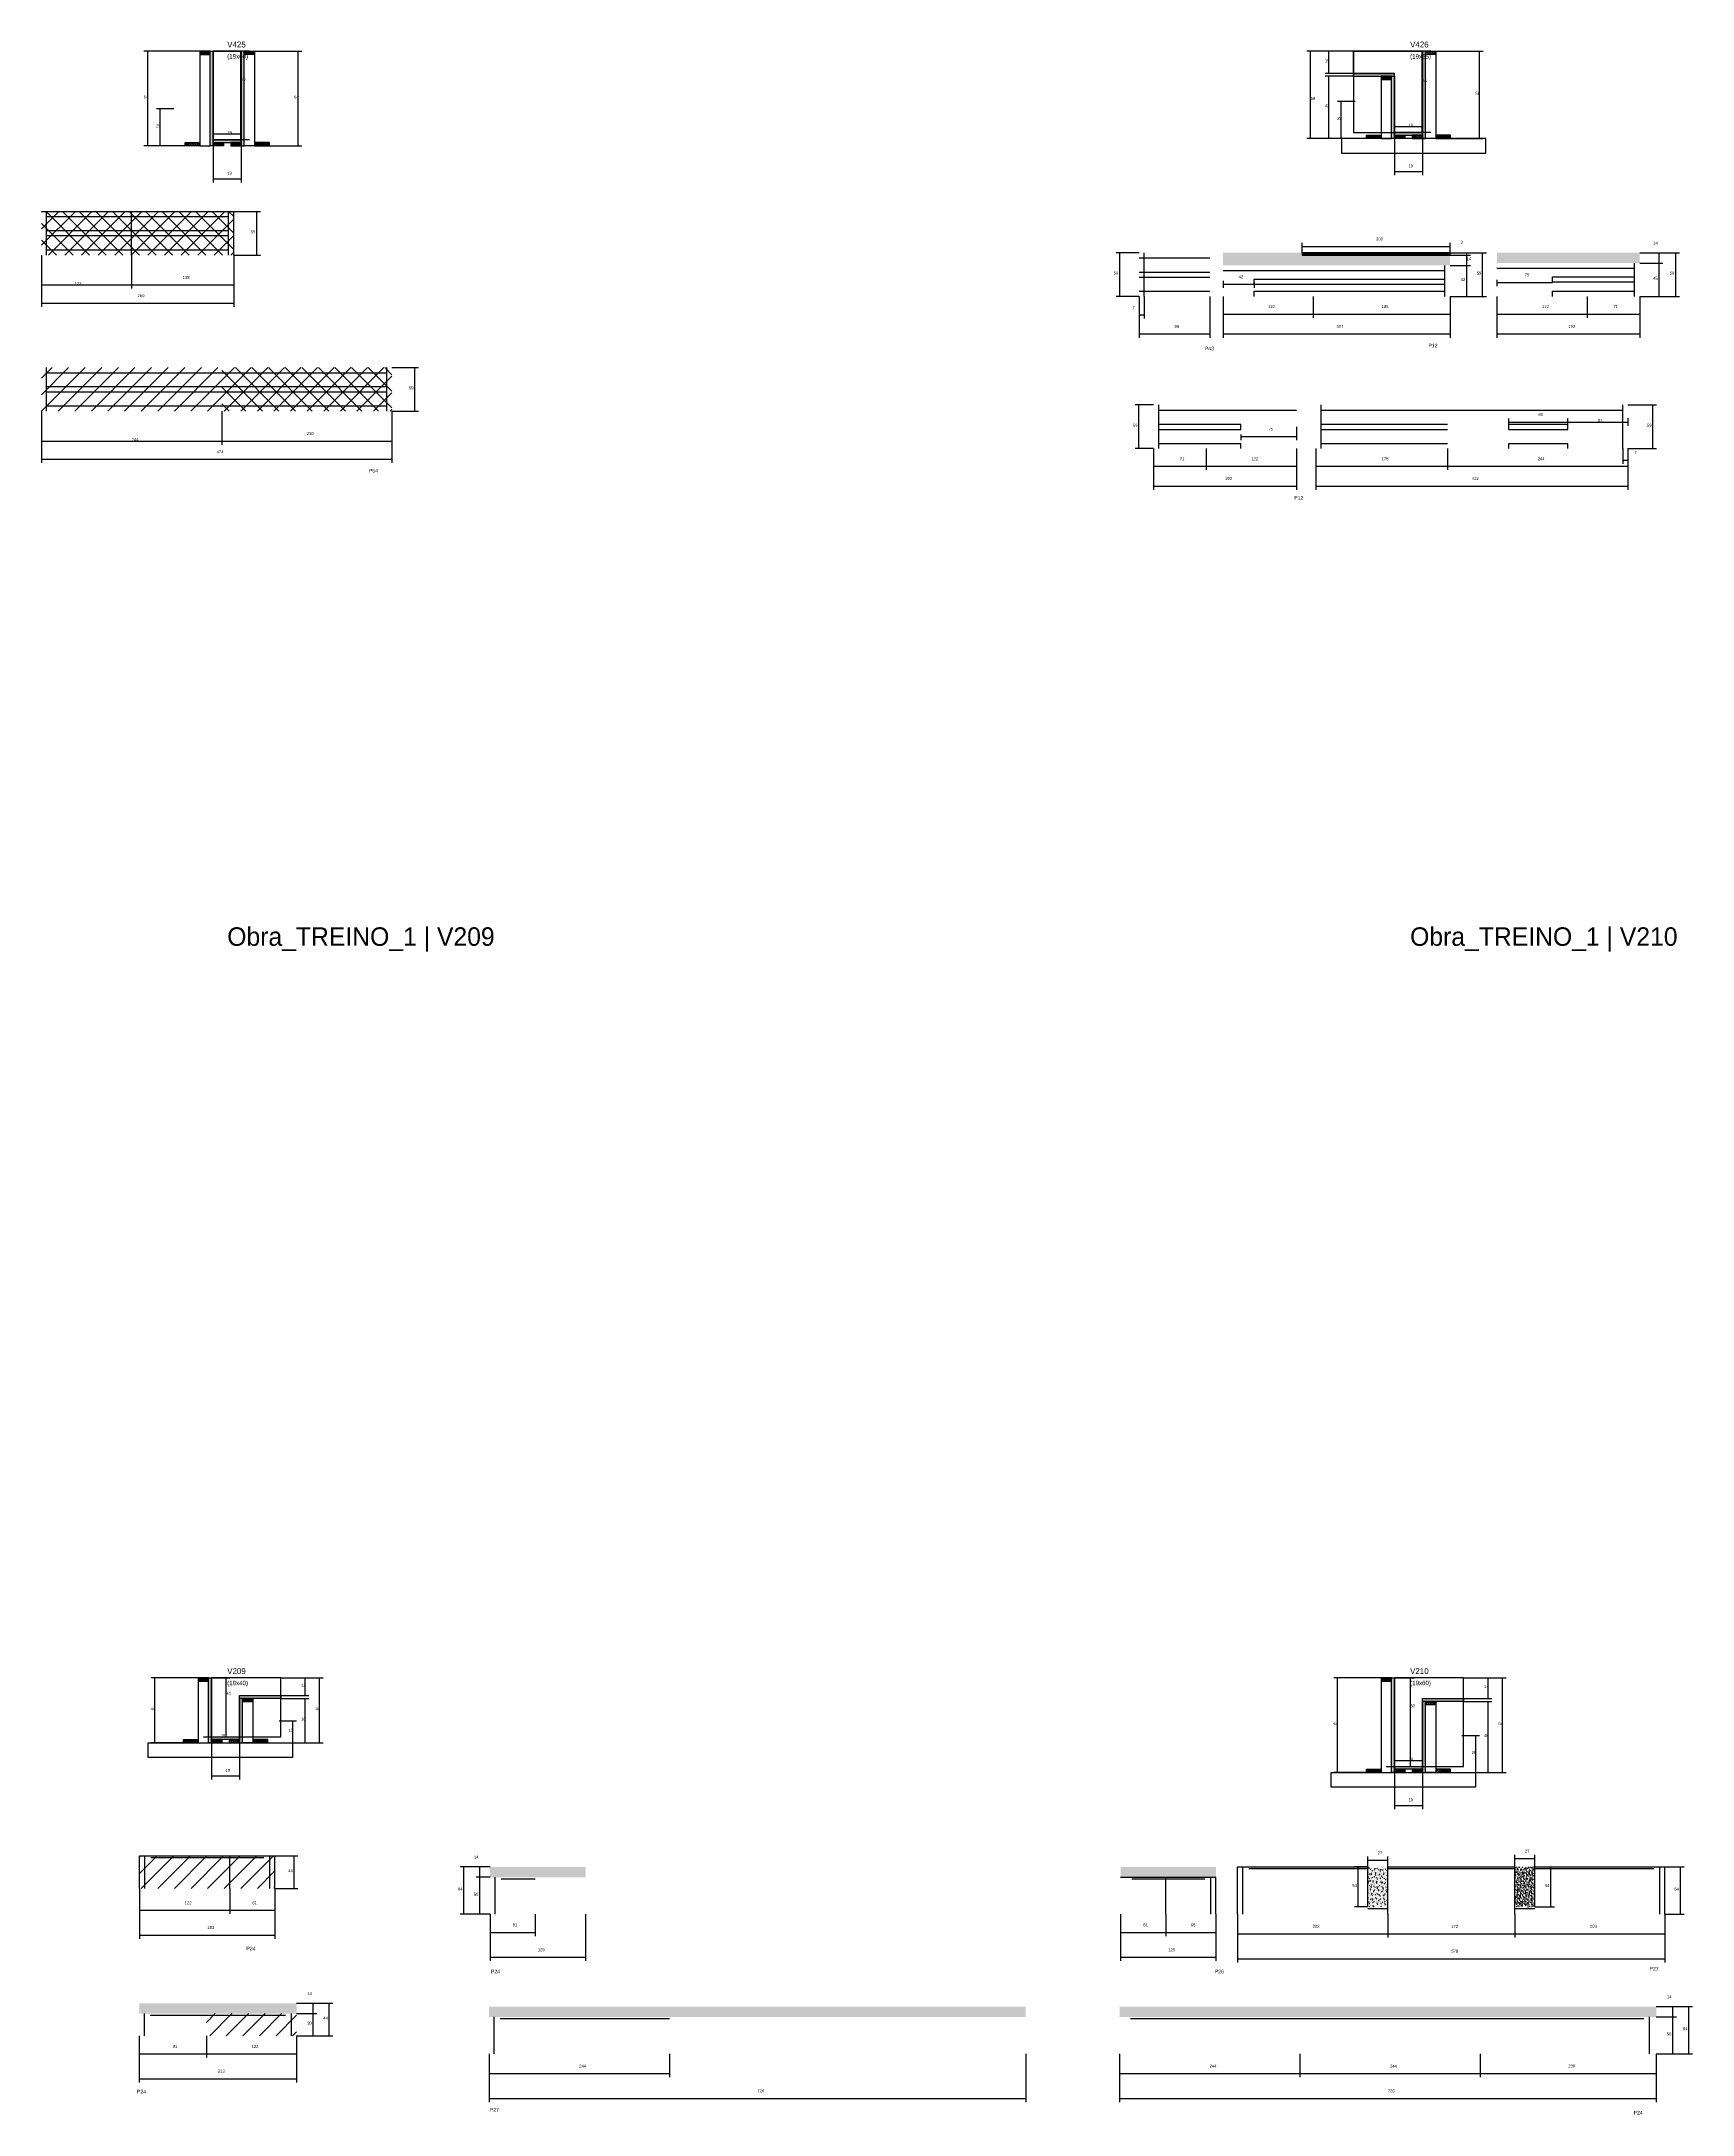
# Model space of a CAD drawing. Header units: metres. Extents: x -65046 to 21926, y -45195 to 1016.
# Drawn here: x 2949 to 5182, y -13791 to -10987 of the extents above; entities that cross this region are included whole.
import ezdxf

# ---------------------------------------------------------------- set-up
doc = ezdxf.new("R2010")
doc.units = ezdxf.units.M
for name, color, linetype in [('CONCRETO', 251, 'Continuous'), ('COTA', 241, 'Continuous'), ('Hachura', 253, 'Continuous'), ('LABEL_ID', 3, 'Continuous'), ('Madeira', 126, 'Continuous'), ('NOMENCLATURA', 7, 'Continuous'), ('Painéis', 200, 'Continuous'), ('REAPROVEITAMENTO', 251, 'Continuous'), ('SARR_2.2x7', 40, 'Continuous'), ('SARR_EDITAR', 141, 'Continuous'), ('Texto Seção', 7, 'Continuous')]:
    doc.layers.add(name, color=color, linetype=linetype)

msp = doc.modelspace()

# ---------------------------------------------------------------- hatches: boundary and pattern name
at = {"layer": 'COTA'}
h = msp.add_hatch(dxfattribs=at)
h.set_pattern_fill('AR-CONC', scale=0.03)
h.paths.add_polyline_path([(4854, -11275.7), (4654, -11275.7), (4654, -11275.7), (4654, -11272.7), (4654, -11272.7), (4547, -11272.7), (4547, -11272.7), (4547, -11289.7), (4547, -11289.7), (4854, -11289.7), (4854, -11289.7), (4854, -11275.7)])
h = msp.add_hatch(dxfattribs=at)
h.set_pattern_fill('AR-CONC', scale=0.03)
h.paths.add_polyline_path([(5110.5, -11286.7), (5110.5, -11272.7), (5110.5, -11272.7), (4917.5, -11272.7), (4917.5, -11272.7), (4917.5, -11286.7), (4917.5, -11286.7), (5110.5, -11286.7)])
h = msp.add_hatch(dxfattribs=at)
h.set_pattern_fill('AR-CONC', scale=0.03)
h.paths.add_polyline_path([(3684.6, -13455.8), (3555.6, -13455.8), (3555.6, -13455.8), (3555.6, -13469.8), (3555.6, -13469.8), (3684.6, -13469.8), (3684.6, -13469.8), (3684.6, -13455.8)])
h = msp.add_hatch(dxfattribs=at)
h.set_pattern_fill('AR-CONC', scale=0.03)
h.paths.add_polyline_path([(4537.4, -13455.8), (4408.4, -13455.8), (4408.4, -13455.8), (4408.4, -13469.8), (4408.4, -13469.8), (4537.4, -13469.8), (4537.4, -13469.8), (4537.4, -13455.8)])
h = msp.add_hatch(dxfattribs=at)
h.set_pattern_fill('AR-CONC', scale=0.03)
h.paths.add_polyline_path([(4769.7, -13455.8), (4742.7, -13455.8), (4742.7, -13509.8), (4769.7, -13509.8)])
h = msp.add_hatch(dxfattribs=at)
h.set_pattern_fill('AR-CONC', scale=0.03)
h.paths.add_polyline_path([(4968.7, -13458), (4968.7, -13455.8), (4941.7, -13455.8), (4941.7, -13509.8), (4968.7, -13509.8)])
h = msp.add_hatch(dxfattribs=at)
h.set_pattern_fill('AR-CONC', scale=0.03)
h.paths.add_polyline_path([(3293.9, -13640.2), (3080.9, -13640.2), (3080.9, -13640.2), (3080.9, -13654.2), (3080.9, -13654.2), (3293.9, -13654.2), (3293.9, -13654.2), (3293.9, -13640.2)])
h = msp.add_hatch(dxfattribs=at)
h.set_pattern_fill('AR-CONC', scale=0.03)
h.paths.add_polyline_path([(4280.1, -13644.7), (4280.1, -13658.7), (4280.1, -13658.7), (3554.1, -13658.7), (3554.1, -13658.7), (3554.1, -13644.7), (3554.1, -13644.7), (4280.1, -13644.7)])
h = msp.add_hatch(dxfattribs=at)
h.set_pattern_fill('AR-CONC', scale=0.03)
h.paths.add_polyline_path([(5132.9, -13644.7), (5132.9, -13658.7), (5132.9, -13658.7), (4406.9, -13658.7), (4406.9, -13658.7), (4406.9, -13644.7), (4406.9, -13644.7), (5132.9, -13644.7)])
at = {"layer": 'Hachura'}
h = msp.add_hatch(dxfattribs=at)
h.set_pattern_fill('ANSI31', scale=0.5)
h.paths.add_polyline_path([(3177, -11004.4), (3177, -11000), (3177, -11000), (3163, -11000), (3163, -11000), (3163, -11004.4), (3163, -11004.4), (3177, -11004.4)])
h = msp.add_hatch(color=8, dxfattribs=at)
h.dxf.hatch_style = 1
h.paths.add_polyline_path([(3181, -11000), (3177, -11000), (3177, -11000), (3177, -11128), (3177, -11128), (3181, -11128), (3181, -11128), (3181, -11000)])
h = msp.add_hatch(color=8, dxfattribs=at)
h.dxf.hatch_style = 1
h.paths.add_polyline_path([(3223, -11000), (3219, -11000), (3219, -11000), (3219, -11128), (3219, -11128), (3223, -11128), (3223, -11128), (3223, -11000)])
h = msp.add_hatch(dxfattribs=at)
h.set_pattern_fill('ANSI31', scale=0.5)
h.paths.add_polyline_path([(3223, -11004.4), (3223, -11000), (3223, -11000), (3237, -11000), (3237, -11000), (3237, -11004.4), (3237, -11004.4), (3223, -11004.4)])
h = msp.add_hatch(color=8, dxfattribs=at)
h.dxf.hatch_style = 1
h.paths.add_polyline_path([(4820.8, -11000), (4816.8, -11000), (4816.8, -11000), (4816.8, -11118), (4816.8, -11118), (4820.8, -11118), (4820.8, -11118), (4820.8, -11000)])
h = msp.add_hatch(dxfattribs=at)
h.set_pattern_fill('ANSI31', scale=0.5)
h.paths.add_polyline_path([(4820.8, -11004.4), (4820.8, -11000), (4820.8, -11000), (4834.8, -11000), (4834.8, -11000), (4834.8, -11004.4), (4834.8, -11004.4), (4820.8, -11004.4)])
h = msp.add_hatch(color=8, dxfattribs=at)
h.dxf.hatch_style = 1
h.paths.add_polyline_path([(4778.8, -11034), (4778.8, -11030), (4778.8, -11030), (4723.2, -11030), (4723.2, -11030), (4723.2, -11034), (4723.2, -11034), (4778.8, -11034)])
h = msp.add_hatch(dxfattribs=at)
h.set_pattern_fill('ANSI31', scale=0.5)
h.paths.add_polyline_path([(4774.8, -11038.4), (4774.8, -11034), (4774.8, -11034), (4760.8, -11034), (4760.8, -11034), (4760.8, -11038.4), (4760.8, -11038.4), (4774.8, -11038.4)])
h = msp.add_hatch(color=8, dxfattribs=at)
h.dxf.hatch_style = 1
h.paths.add_polyline_path([(4774.8, -11034), (4778.8, -11034), (4778.8, -11034), (4778.8, -11118), (4778.8, -11118), (4774.8, -11118), (4774.8, -11118), (4774.8, -11034)])
h = msp.add_hatch(dxfattribs=at)
h.set_pattern_fill('ANSI31', scale=0.5)
h.paths.add_polyline_path([(3143, -11128), (3143, -11123.6), (3143, -11123.6), (3163, -11123.6), (3163, -11123.6), (3163, -11128), (3163, -11128), (3143, -11128)])
h = msp.add_hatch(color=8, dxfattribs=at)
h.dxf.hatch_style = 1
h.paths.add_polyline_path([(3219, -11123.6), (3219, -11120), (3219, -11120), (3181, -11120), (3181, -11120), (3181, -11123.6), (3181, -11123.6), (3219, -11123.6)])
h = msp.add_hatch(dxfattribs=at)
h.set_pattern_fill('ANSI31', scale=0.5)
h.paths.add_polyline_path([(3181, -11128), (3181, -11123.6), (3181, -11123.6), (3195, -11123.6), (3195, -11123.6), (3195, -11128), (3195, -11128), (3181, -11128)])
h = msp.add_hatch(dxfattribs=at)
h.set_pattern_fill('ANSI31', scale=0.5)
h.paths.add_polyline_path([(3219, -11128), (3219, -11123.6), (3219, -11123.6), (3205, -11123.6), (3205, -11123.6), (3205, -11128), (3205, -11128), (3219, -11128)])
h = msp.add_hatch(dxfattribs=at)
h.set_pattern_fill('ANSI31', scale=0.5)
h.paths.add_polyline_path([(3257, -11128), (3257, -11123.6), (3257, -11123.6), (3237, -11123.6), (3237, -11123.6), (3237, -11128), (3237, -11128), (3257, -11128)])
h = msp.add_hatch(dxfattribs=at)
h.set_pattern_fill('ANSI31', scale=0.5)
h.paths.add_polyline_path([(4740.8, -11118), (4740.8, -11113.6), (4740.8, -11113.6), (4760.8, -11113.6), (4760.8, -11113.6), (4760.8, -11118), (4760.8, -11118), (4740.8, -11118)])
h = msp.add_hatch(color=8, dxfattribs=at)
h.dxf.hatch_style = 1
h.paths.add_polyline_path([(4816.8, -11113.6), (4816.8, -11110), (4816.8, -11110), (4778.8, -11110), (4778.8, -11110), (4778.8, -11113.6), (4778.8, -11113.6), (4816.8, -11113.6)])
h = msp.add_hatch(dxfattribs=at)
h.set_pattern_fill('ANSI31', scale=0.5)
h.paths.add_polyline_path([(4778.8, -11118), (4778.8, -11113.6), (4778.8, -11113.6), (4792.8, -11113.6), (4792.8, -11113.6), (4792.8, -11118), (4792.8, -11118), (4778.8, -11118)])
h = msp.add_hatch(dxfattribs=at)
h.set_pattern_fill('ANSI31', scale=0.5)
h.paths.add_polyline_path([(4816.8, -11118), (4816.8, -11113.6), (4816.8, -11113.6), (4802.8, -11113.6), (4802.8, -11113.6), (4802.8, -11118), (4802.8, -11118), (4816.8, -11118)])
h = msp.add_hatch(dxfattribs=at)
h.set_pattern_fill('ANSI31', scale=0.5)
h.paths.add_polyline_path([(4854.8, -11118), (4854.8, -11113.6), (4854.8, -11113.6), (4834.8, -11113.6), (4834.8, -11113.6), (4834.8, -11118), (4834.8, -11118), (4854.8, -11118)])
h = msp.add_hatch(dxfattribs=at)
h.set_pattern_fill('ANSI31', scale=0.5)
h.paths.add_polyline_path([(3174.8, -13204.4), (3174.8, -13200), (3174.8, -13200), (3160.8, -13200), (3160.8, -13200), (3160.8, -13204.4), (3160.8, -13204.4), (3174.8, -13204.4)])
h = msp.add_hatch(color=8, dxfattribs=at)
h.dxf.hatch_style = 1
h.paths.add_polyline_path([(3174.8, -13200), (3178.8, -13200), (3178.8, -13200), (3178.8, -13288), (3178.8, -13288), (3174.8, -13288), (3174.8, -13288), (3174.8, -13200)])
h = msp.add_hatch(dxfattribs=at)
h.set_pattern_fill('ANSI31', scale=0.5)
h.paths.add_polyline_path([(4774.8, -13204.4), (4774.8, -13200), (4774.8, -13200), (4760.8, -13200), (4760.8, -13200), (4760.8, -13204.4), (4760.8, -13204.4), (4774.8, -13204.4)])
h = msp.add_hatch(color=8, dxfattribs=at)
h.dxf.hatch_style = 1
h.paths.add_polyline_path([(4774.8, -13200), (4778.8, -13200), (4778.8, -13200), (4778.8, -13328), (4778.8, -13328), (4774.8, -13328), (4774.8, -13328), (4774.8, -13200)])
h = msp.add_hatch(color=8, dxfattribs=at)
h.dxf.hatch_style = 1
h.paths.add_polyline_path([(3216.8, -13228), (3216.8, -13224), (3216.8, -13224), (3272.4, -13224), (3272.4, -13224), (3272.4, -13228), (3272.4, -13228), (3216.8, -13228)])
h = msp.add_hatch(color=8, dxfattribs=at)
h.dxf.hatch_style = 1
h.paths.add_polyline_path([(3220.8, -13228), (3216.8, -13228), (3216.8, -13228), (3216.8, -13288), (3216.8, -13288), (3220.8, -13288), (3220.8, -13288), (3220.8, -13228)])
h = msp.add_hatch(dxfattribs=at)
h.set_pattern_fill('ANSI31', scale=0.5)
h.paths.add_polyline_path([(3220.8, -13232.4), (3220.8, -13228), (3220.8, -13228), (3234.8, -13228), (3234.8, -13228), (3234.8, -13232.4), (3234.8, -13232.4), (3220.8, -13232.4)])
h = msp.add_hatch(color=8, dxfattribs=at)
h.dxf.hatch_style = 1
h.paths.add_polyline_path([(4820.8, -13228), (4816.8, -13228), (4816.8, -13228), (4816.8, -13328), (4816.8, -13328), (4820.8, -13328), (4820.8, -13328), (4820.8, -13228)])
h = msp.add_hatch(color=8, dxfattribs=at)
h.dxf.hatch_style = 1
h.paths.add_polyline_path([(4816.8, -13232), (4816.8, -13228), (4816.8, -13228), (4872.4, -13228), (4872.4, -13228), (4872.4, -13232), (4872.4, -13232), (4816.8, -13232)])
h = msp.add_hatch(dxfattribs=at)
h.set_pattern_fill('ANSI31', scale=0.5)
h.paths.add_polyline_path([(4820.8, -13236.4), (4820.8, -13232), (4820.8, -13232), (4834.8, -13232), (4834.8, -13232), (4834.8, -13236.4), (4834.8, -13236.4), (4820.8, -13236.4)])
h = msp.add_hatch(dxfattribs=at)
h.set_pattern_fill('ANSI31', scale=0.5)
h.paths.add_polyline_path([(3140.8, -13288), (3140.8, -13283.6), (3140.8, -13283.6), (3160.8, -13283.6), (3160.8, -13283.6), (3160.8, -13288), (3160.8, -13288), (3140.8, -13288)])
h = msp.add_hatch(color=8, dxfattribs=at)
h.dxf.hatch_style = 1
h.paths.add_polyline_path([(3178.8, -13283.6), (3178.8, -13280), (3178.8, -13280), (3216.8, -13280), (3216.8, -13280), (3216.8, -13283.6), (3216.8, -13283.6), (3178.8, -13283.6)])
h = msp.add_hatch(dxfattribs=at)
h.set_pattern_fill('ANSI31', scale=0.5)
h.paths.add_polyline_path([(3178.8, -13288), (3178.8, -13283.6), (3178.8, -13283.6), (3192.8, -13283.6), (3192.8, -13283.6), (3192.8, -13288), (3192.8, -13288), (3178.8, -13288)])
h = msp.add_hatch(dxfattribs=at)
h.set_pattern_fill('ANSI31', scale=0.5)
h.paths.add_polyline_path([(3216.8, -13288), (3216.8, -13283.6), (3216.8, -13283.6), (3202.8, -13283.6), (3202.8, -13283.6), (3202.8, -13288), (3202.8, -13288), (3216.8, -13288)])
h = msp.add_hatch(dxfattribs=at)
h.set_pattern_fill('ANSI31', scale=0.5)
h.paths.add_polyline_path([(3254.8, -13288), (3254.8, -13283.6), (3254.8, -13283.6), (3234.8, -13283.6), (3234.8, -13283.6), (3234.8, -13288), (3234.8, -13288), (3254.8, -13288)])
h = msp.add_hatch(dxfattribs=at)
h.set_pattern_fill('ANSI31', scale=0.5)
h.paths.add_polyline_path([(4740.8, -13328), (4740.8, -13323.6), (4740.8, -13323.6), (4760.8, -13323.6), (4760.8, -13323.6), (4760.8, -13328), (4760.8, -13328), (4740.8, -13328)])
h = msp.add_hatch(color=8, dxfattribs=at)
h.dxf.hatch_style = 1
h.paths.add_polyline_path([(4778.8, -13323.6), (4778.8, -13320), (4778.8, -13320), (4816.8, -13320), (4816.8, -13320), (4816.8, -13323.6), (4816.8, -13323.6), (4778.8, -13323.6)])
h = msp.add_hatch(dxfattribs=at)
h.set_pattern_fill('ANSI31', scale=0.5)
h.paths.add_polyline_path([(4778.8, -13328), (4778.8, -13323.6), (4778.8, -13323.6), (4792.8, -13323.6), (4792.8, -13323.6), (4792.8, -13328), (4792.8, -13328), (4778.8, -13328)])
h = msp.add_hatch(dxfattribs=at)
h.set_pattern_fill('ANSI31', scale=0.5)
h.paths.add_polyline_path([(4816.8, -13328), (4816.8, -13323.6), (4816.8, -13323.6), (4802.8, -13323.6), (4802.8, -13323.6), (4802.8, -13328), (4802.8, -13328), (4816.8, -13328)])
h = msp.add_hatch(dxfattribs=at)
h.set_pattern_fill('ANSI31', scale=0.5)
h.paths.add_polyline_path([(4854.8, -13328), (4854.8, -13323.6), (4854.8, -13323.6), (4834.8, -13323.6), (4834.8, -13323.6), (4834.8, -13328), (4834.8, -13328), (4854.8, -13328)])
at = {"layer": 'REAPROVEITAMENTO'}
h = msp.add_hatch(dxfattribs=at)
h.set_pattern_fill('ANSI37', scale=5)
h.paths.add_polyline_path([(3208.7, -11275.7), (3208.7, -11216.7), (3208.7, -11216.7), (2948.7, -11216.7), (2948.7, -11216.7), (2948.7, -11275.7), (2948.7, -11275.7), (3208.7, -11275.7)])
h = msp.add_hatch(dxfattribs=at)
h.set_pattern_fill('ANSI31', scale=5)
h.paths.add_polyline_path([(3192.7, -11486.9), (3192.7, -11427.9), (3192.7, -11427.9), (2948.7, -11427.9), (2948.7, -11427.9), (2948.7, -11486.9), (2948.7, -11486.9), (3192.7, -11486.9)])
h = msp.add_hatch(dxfattribs=at)
h.set_pattern_fill('ANSI37', scale=5)
h.paths.add_polyline_path([(3422.7, -11486.9), (3422.7, -11427.9), (3422.7, -11427.9), (3192.7, -11427.9), (3192.7, -11427.9), (3192.7, -11486.9), (3192.7, -11486.9), (3422.7, -11486.9)])
h = msp.add_hatch(dxfattribs=at)
h.set_pattern_fill('ANSI31', scale=5)
h.paths.add_polyline_path([(3081.5, -13440.9), (3081.5, -13484.9), (3081.5, -13484.9), (3264.5, -13484.9), (3264.5, -13484.9), (3264.5, -13440.9), (3264.5, -13440.9), (3081.5, -13440.9)])
h = msp.add_hatch(dxfattribs=at)
h.set_pattern_fill('ANSI31', scale=5)
h.paths.add_polyline_path([(3171.9, -13654.2), (3171.9, -13684.2), (3171.9, -13684.2), (3293.9, -13684.2), (3293.9, -13684.2), (3293.9, -13654.2), (3293.9, -13654.2), (3171.9, -13654.2)])

# ---------------------------------------------------------------- linework, layer by layer
at = {"layer": 'CONCRETO'}
for points in [[(3181, -11000), (3181, -11000), (3219, -11000), (3219, -11028), (3219, -11028), (3219, -11120), (3181, -11120), (3181, -11000)], [(3181, -11120), (3219, -11120), (3219, -11000), (3181, -11000)], [(4723.2, -11030), (4723.2, -11000), (4816.8, -11000), (4816.8, -11030), (4816.8, -11030), (4816.8, -11110), (4778.8, -11110), (4778.8, -11030)], [(4723.2, -11110), (4816.8, -11110), (4816.8, -11000), (4723.2, -11000)], [(3272.4, -13224), (3272.4, -13200), (3178.8, -13200), (3178.8, -13228), (3178.8, -13228), (3178.8, -13280), (3216.8, -13280), (3216.8, -13224)], [(3178.8, -13280), (3272.4, -13280), (3272.4, -13200), (3178.8, -13200)], [(4872.4, -13228), (4872.4, -13200), (4778.8, -13200), (4778.8, -13228), (4778.8, -13228), (4778.8, -13320), (4816.8, -13320), (4816.8, -13228)], [(4778.8, -13320), (4872.4, -13320), (4872.4, -13200), (4778.8, -13200)]]:
    msp.add_lwpolyline(points, close=True, dxfattribs=at)
at = {"layer": 'COTA'}
for p, q in [((3172.6, -11000), (3087.4, -11000)), ((3092.4, -11128), (3092.4, -11000)), ((3230, -11000), (3213.5, -11000)), ((3218.5, -11120), (3218.5, -11000)), ((3237, -11000), (3300.9, -11000)), ((3295.9, -11128), (3295.9, -11000)), ((4723.2, -11000), (4660.3, -11000)), ((4665.3, -11118), (4665.3, -11000)), ((4723.2, -11000), (4685.1, -11000)), ((4690.1, -11030), (4690.1, -11000)), ((4827.8, -11000), (4811.3, -11000)), ((4816.3, -11110), (4816.3, -11000)), ((4834.8, -11000), (4898.7, -11000)), ((4893.7, -11118), (4893.7, -11000)), ((4723.2, -11030), (4685.1, -11030)), ((4723.2, -11034), (4685.1, -11034)), ((4690.1, -11118), (4690.1, -11034)), ((4725.5, -11068), (4701.9, -11068)), ((4706.9, -11118), (4706.9, -11068)), ((3127.7, -11078.1), (3104.2, -11078.1)), ((3109.2, -11128), (3109.2, -11078.1)), ((4778.8, -11118), (4778.8, -11097)), ((4778.8, -11102), (4816.8, -11102)), ((4816.8, -11118), (4816.8, -11097)), ((3147.4, -11128), (3087.4, -11128)), ((3127.7, -11128), (3104.2, -11128)), ((3181, -11128), (3181, -11107)), ((3181, -11112), (3219, -11112)), ((3181, -11128), (3181, -11177.7)), ((3230, -11120), (3213.5, -11120)), ((3219, -11128), (3219, -11107)), ((3219, -11128), (3219, -11177.7)), ((3252.6, -11128), (3300.9, -11128)), ((4745.2, -11118), (4660.3, -11118)), ((4745.2, -11118), (4685.1, -11118)), ((4725.5, -11118), (4701.9, -11118)), ((4778.8, -11118), (4778.8, -11167.7)), ((4827.8, -11110), (4811.3, -11110)), ((4816.8, -11118), (4816.8, -11167.7)), ((4850.4, -11118), (4898.7, -11118)), ((3181, -11172.7), (3219, -11172.7)), ((4778.8, -11162.7), (4816.8, -11162.7)), ((3208.7, -11216.7), (3244.8, -11216.7)), ((3239.8, -11275.7), (3239.8, -11216.7)), ((4654, -11272.7), (4654, -11259.1)), ((4654, -11264.1), (4854, -11264.1)), ((4854, -11272.7), (4854, -11259.1)), ((2948.7, -11275.7), (2948.7, -11321.2)), ((2948.7, -11275.7), (2948.7, -11345.8)), ((3070.7, -11275.7), (3070.7, -11321.2)), ((3070.7, -11275.7), (3070.7, -11321.2)), ((3208.7, -11275.7), (3208.7, -11321.2)), ((3208.7, -11275.7), (3208.7, -11345.8)), ((3208.7, -11275.7), (3244.8, -11275.7)), ((4854, -11272.7), (4903.1, -11272.7)), ((4854, -11275.7), (4881.5, -11275.7)), ((4854, -11289.7), (4881.5, -11289.7)), ((4854, -11289.7), (4881.5, -11289.7)), ((4876.5, -11289.7), (4876.5, -11275.7)), ((4876.5, -11331.7), (4876.5, -11289.7)), ((4898.1, -11331.7), (4898.1, -11272.7)), ((2948.7, -11316.2), (3070.7, -11316.2)), ((3070.7, -11316.2), (3208.7, -11316.2)), ((2948.7, -11340.8), (3208.7, -11340.8)), ((4433.3, -11331.7), (4433.3, -11387.5)), ((4433.3, -11331.7), (4433.3, -11361.7)), ((4440.3, -11331.7), (4440.3, -11361.7)), ((4529.3, -11331.7), (4529.3, -11387.5)), ((4547, -11331.7), (4547, -11360.5)), ((4547, -11331.7), (4547, -11387.5)), ((4669, -11331.7), (4669, -11360.5)), ((4669, -11331.7), (4669, -11360.5)), ((4854, -11331.7), (4854, -11360.5)), ((4854, -11331.7), (4854, -11387.5)), ((4854, -11331.7), (4881.5, -11331.7)), ((4854, -11331.7), (4903.1, -11331.7)), ((4917.5, -11331.7), (4917.5, -11360.5)), ((4917.5, -11331.7), (4917.5, -11387.5)), ((5039.5, -11331.7), (5039.5, -11360.5)), ((5039.5, -11331.7), (5039.5, -11360.5)), ((5110.5, -11331.7), (5110.5, -11360.5)), ((5110.5, -11331.7), (5110.5, -11387.5)), ((4433.3, -11356.7), (4440.3, -11356.7)), ((4433.3, -11382.5), (4529.3, -11382.5)), ((4547, -11355.5), (4669, -11355.5)), ((4547, -11382.5), (4854, -11382.5)), ((4669, -11355.5), (4854, -11355.5)), ((4917.5, -11355.5), (5039.5, -11355.5)), ((4917.5, -11382.5), (5110.5, -11382.5)), ((5039.5, -11355.5), (5110.5, -11355.5)), ((3422.7, -11427.9), (3458.8, -11427.9)), ((3453.8, -11486.9), (3453.8, -11427.9)), ((2948.7, -11486.9), (2948.7, -11532.4)), ((2948.7, -11486.9), (2948.7, -11557)), ((3192.7, -11486.9), (3192.7, -11532.4)), ((3192.7, -11486.9), (3192.7, -11532.4)), ((3422.7, -11486.9), (3422.7, -11532.4)), ((3422.7, -11486.9), (3422.7, -11557)), ((3422.7, -11486.9), (3458.8, -11486.9)), ((2948.7, -11527.4), (3192.7, -11527.4)), ((3192.7, -11527.4), (3422.7, -11527.4)), ((4453.1, -11537.5), (4453.1, -11566.3)), ((4453.1, -11537.5), (4453.1, -11593.3)), ((4524.1, -11537.5), (4524.1, -11566.3)), ((4524.1, -11537.5), (4524.1, -11566.3)), ((4646.1, -11537.5), (4646.1, -11566.3)), ((4646.1, -11537.5), (4646.1, -11593.3)), ((4672.5, -11537.5), (4672.5, -11566.3)), ((4672.5, -11537.5), (4672.5, -11593.3)), ((4850.5, -11537.5), (4850.5, -11566.3)), ((4850.5, -11537.5), (4850.5, -11566.3)), ((5087.5, -11537.5), (5087.5, -11558.1)), ((5094.5, -11537.5), (5094.5, -11566.3)), ((5094.5, -11537.5), (5094.5, -11593.3)), ((5094.5, -11537.5), (5094.5, -11558.1)), ((2948.7, -11552), (3422.7, -11552)), ((4453.1, -11561.3), (4524.1, -11561.3)), ((4524.1, -11561.3), (4646.1, -11561.3)), ((4672.5, -11561.3), (4850.5, -11561.3)), ((4850.5, -11561.3), (5094.5, -11561.3)), ((5087.5, -11553.1), (5094.5, -11553.1)), ((4453.1, -11588.3), (4646.1, -11588.3)), ((4672.5, -11588.3), (5094.5, -11588.3)), ((3160.8, -13200), (3096.9, -13200)), ((3101.9, -13288), (3101.9, -13200)), ((3167.8, -13200), (3203.7, -13200)), ((3198.7, -13280), (3198.7, -13200)), ((3272.4, -13200), (3329.8, -13200)), ((3272.4, -13200), (3310.4, -13200)), ((3305.4, -13224), (3305.4, -13200)), ((3324.8, -13288), (3324.8, -13200)), ((4760.8, -13200), (4696.9, -13200)), ((4701.9, -13328), (4701.9, -13200)), ((4767.8, -13200), (4805.3, -13200)), ((4800.3, -13320), (4800.3, -13200)), ((4872.4, -13200), (4929.8, -13200)), ((4872.4, -13200), (4910.5, -13200)), ((4905.5, -13228), (4905.5, -13200)), ((4924.8, -13328), (4924.8, -13200)), ((3272.4, -13224), (3310.4, -13224)), ((3272.4, -13228), (3310.4, -13228)), ((3305.4, -13288), (3305.4, -13228)), ((4872.4, -13228), (4910.5, -13228)), ((4872.4, -13232), (4910.5, -13232)), ((4905.5, -13328), (4905.5, -13232)), ((3270.1, -13258), (3293.6, -13258)), ((3288.6, -13288), (3288.6, -13258)), ((3145.2, -13288), (3096.9, -13288)), ((3167.8, -13280), (3203.7, -13280)), ((3178.8, -13288), (3178.8, -13275)), ((3178.8, -13280), (3216.8, -13280)), ((3178.8, -13288), (3178.8, -13337.7)), ((3216.8, -13288), (3216.8, -13275)), ((3216.8, -13288), (3216.8, -13337.7)), ((3250.4, -13288), (3329.8, -13288)), ((3250.4, -13288), (3310.4, -13288)), ((3270.1, -13288), (3293.6, -13288)), ((4870.1, -13278), (4893.7, -13278)), ((4888.7, -13328), (4888.7, -13278)), ((4778.8, -13328), (4778.8, -13307)), ((4778.8, -13312), (4816.8, -13312)), ((4816.8, -13328), (4816.8, -13307)), ((3178.8, -13332.7), (3216.8, -13332.7)), ((4745.2, -13328), (4696.9, -13328)), ((4767.8, -13320), (4805.3, -13320)), ((4778.8, -13328), (4778.8, -13377.7)), ((4816.8, -13328), (4816.8, -13377.7)), ((4850.4, -13328), (4929.8, -13328)), ((4850.4, -13328), (4910.5, -13328)), ((4870.1, -13328), (4893.7, -13328)), ((4778.8, -13372.7), (4816.8, -13372.7)), ((3264.5, -13440.9), (3295.6, -13440.9)), ((3290.6, -13484.9), (3290.6, -13440.9)), ((3555.6, -13455.8), (3515, -13455.8)), ((3520, -13519.8), (3520, -13455.8)), ((3555.6, -13455.8), (3536.7, -13455.8)), ((3541.7, -13469.8), (3541.7, -13455.8)), ((3081.5, -13484.9), (3081.5, -13519.4)), ((3081.5, -13484.9), (3081.5, -13553)), ((3203.5, -13484.9), (3203.5, -13519.4)), ((3203.5, -13484.9), (3203.5, -13519.4)), ((3264.5, -13484.9), (3264.5, -13519.4)), ((3264.5, -13484.9), (3264.5, -13553)), ((3264.5, -13484.9), (3295.6, -13484.9)), ((3555.6, -13469.8), (3536.7, -13469.8)), ((3555.6, -13469.8), (3536.7, -13469.8)), ((3541.7, -13519.8), (3541.7, -13469.8)), ((3081.5, -13514.4), (3203.5, -13514.4)), ((3203.5, -13514.4), (3264.5, -13514.4)), ((3555.6, -13519.8), (3515, -13519.8)), ((3555.6, -13519.8), (3536.7, -13519.8)), ((3555.6, -13519.8), (3555.6, -13549.3)), ((3555.6, -13519.8), (3555.6, -13582.9)), ((3616.6, -13519.8), (3616.6, -13549.3)), ((3684.6, -13519.8), (3684.6, -13582.9)), ((4408.4, -13519.8), (4408.4, -13549.3)), ((4408.4, -13519.8), (4408.4, -13582.9)), ((4469.4, -13519.8), (4469.4, -13549.3)), ((4469.4, -13519.8), (4469.4, -13549.3)), ((4537.4, -13519.8), (4537.4, -13549.3)), ((4537.4, -13519.8), (4537.4, -13582.9)), ((4566.7, -13519.8), (4566.7, -13551.3)), ((4566.7, -13519.8), (4566.7, -13584.9)), ((4769.7, -13519.8), (4769.7, -13551.3)), ((4941.7, -13519.8), (4941.7, -13551.3)), ((5144.7, -13519.8), (5144.7, -13551.3)), ((5144.7, -13519.8), (5144.7, -13584.9)), ((3081.5, -13548), (3264.5, -13548)), ((3555.6, -13544.3), (3616.6, -13544.3)), ((4408.4, -13544.3), (4469.4, -13544.3)), ((4469.4, -13544.3), (4537.4, -13544.3)), ((4566.7, -13546.3), (4769.7, -13546.3)), ((4941.7, -13546.3), (5144.7, -13546.3)), ((3555.6, -13577.9), (3684.6, -13577.9)), ((4408.4, -13577.9), (4537.4, -13577.9)), ((4566.7, -13579.9), (5144.7, -13579.9)), ((3293.9, -13640.2), (3342.9, -13640.2)), ((3293.9, -13640.2), (3321.3, -13640.2)), ((3293.9, -13654.2), (3321.3, -13654.2)), ((3293.9, -13654.2), (3321.3, -13654.2)), ((3316.3, -13654.2), (3316.3, -13640.2)), ((3316.3, -13684.2), (3316.3, -13654.2)), ((3337.9, -13684.2), (3337.9, -13640.2)), ((5132.9, -13644.7), (5160.3, -13644.7)), ((5132.9, -13644.7), (5182, -13644.7)), ((5155.3, -13658.7), (5155.3, -13644.7)), ((5177, -13708.7), (5177, -13644.7)), ((5132.9, -13658.7), (5160.3, -13658.7)), ((5132.9, -13658.7), (5160.3, -13658.7)), ((5155.3, -13708.7), (5155.3, -13658.7)), ((3080.9, -13684.2), (3080.9, -13713.7)), ((3080.9, -13684.2), (3080.9, -13747.2)), ((3080.9, -13708.7), (3171.9, -13708.7)), ((3171.9, -13684.2), (3171.9, -13713.7)), ((3171.9, -13684.2), (3171.9, -13713.7)), ((3171.9, -13708.7), (3293.9, -13708.7)), ((3293.9, -13684.2), (3293.9, -13713.7)), ((3293.9, -13684.2), (3293.9, -13747.2)), ((3293.9, -13684.2), (3342.9, -13684.2)), ((3293.9, -13684.2), (3321.3, -13684.2)), ((3554.1, -13708.7), (3554.1, -13740.2)), ((3554.1, -13708.7), (3554.1, -13773.8)), ((3798.1, -13708.7), (3798.1, -13740.2)), ((4280.1, -13708.7), (4280.1, -13773.8)), ((4406.9, -13708.7), (4406.9, -13740.2)), ((4406.9, -13708.7), (4406.9, -13773.8)), ((4650.9, -13708.7), (4650.9, -13740.2)), ((4650.9, -13708.7), (4650.9, -13740.2)), ((4894.9, -13708.7), (4894.9, -13740.2)), ((4894.9, -13708.7), (4894.9, -13740.2)), ((5132.9, -13708.7), (5132.9, -13740.2)), ((5132.9, -13708.7), (5132.9, -13773.8)), ((5132.9, -13708.7), (5160.3, -13708.7)), ((5132.9, -13708.7), (5182, -13708.7)), ((3554.1, -13735.2), (3798.1, -13735.2)), ((4406.9, -13735.2), (4650.9, -13735.2)), ((4650.9, -13735.2), (4894.9, -13735.2)), ((4894.9, -13735.2), (5132.9, -13735.2)), ((3080.9, -13742.2), (3293.9, -13742.2)), ((3554.1, -13768.8), (4280.1, -13768.8)), ((4406.9, -13768.8), (5132.9, -13768.8))]:
    msp.add_line(p, q, dxfattribs=at)
at = {"layer": 'Madeira'}
for points in [[(3177, -11004.4), (3177, -11000), (3163, -11000), (3163, -11004.4)], [(3177, -11000), (3163, -11000), (3163, -11128), (3177, -11128)], [(3223, -11004.4), (3223, -11000), (3237, -11000), (3237, -11004.4)], [(3223, -11000), (3237, -11000), (3237, -11128), (3223, -11128)], [(4820.8, -11004.4), (4820.8, -11000), (4834.8, -11000), (4834.8, -11004.4)], [(4820.8, -11000), (4834.8, -11000), (4834.8, -11118), (4820.8, -11118)], [(4774.8, -11038.4), (4774.8, -11034), (4760.8, -11034), (4760.8, -11038.4)], [(4774.8, -11034), (4760.8, -11034), (4760.8, -11118), (4774.8, -11118)], [(3143, -11128), (3143, -11123.6), (3163, -11123.6), (3163, -11128)], [(3181, -11128), (3181, -11123.6), (3195, -11123.6), (3195, -11128)], [(3219, -11128), (3219, -11123.6), (3205, -11123.6), (3205, -11128)], [(3257, -11128), (3257, -11123.6), (3237, -11123.6), (3237, -11128)], [(4707.3, -11138), (4902.5, -11138), (4902.5, -11118), (4707.3, -11118)], [(4740.8, -11118), (4740.8, -11113.6), (4760.8, -11113.6), (4760.8, -11118)], [(4778.8, -11118), (4778.8, -11113.6), (4792.8, -11113.6), (4792.8, -11118)], [(4816.8, -11118), (4816.8, -11113.6), (4802.8, -11113.6), (4802.8, -11118)], [(4854.8, -11118), (4854.8, -11113.6), (4834.8, -11113.6), (4834.8, -11118)], [(3174.8, -13204.4), (3174.8, -13200), (3160.8, -13200), (3160.8, -13204.4)], [(3174.8, -13200), (3160.8, -13200), (3160.8, -13288), (3174.8, -13288)], [(4774.8, -13204.4), (4774.8, -13200), (4760.8, -13200), (4760.8, -13204.4)], [(4774.8, -13200), (4760.8, -13200), (4760.8, -13328), (4774.8, -13328)], [(3220.8, -13232.4), (3220.8, -13228), (3234.8, -13228), (3234.8, -13232.4)], [(3220.8, -13228), (3234.8, -13228), (3234.8, -13288), (3220.8, -13288)], [(4820.8, -13236.4), (4820.8, -13232), (4834.8, -13232), (4834.8, -13236.4)], [(4820.8, -13232), (4834.8, -13232), (4834.8, -13328), (4820.8, -13328)], [(3288.2, -13308), (3093.1, -13308), (3093.1, -13288), (3288.2, -13288)], [(3140.8, -13288), (3140.8, -13283.6), (3160.8, -13283.6), (3160.8, -13288)], [(3178.8, -13288), (3178.8, -13283.6), (3192.8, -13283.6), (3192.8, -13288)], [(3216.8, -13288), (3216.8, -13283.6), (3202.8, -13283.6), (3202.8, -13288)], [(3254.8, -13288), (3254.8, -13283.6), (3234.8, -13283.6), (3234.8, -13288)], [(4888.3, -13348), (4693.1, -13348), (4693.1, -13328), (4888.3, -13328)], [(4740.8, -13328), (4740.8, -13323.6), (4760.8, -13323.6), (4760.8, -13328)], [(4778.8, -13328), (4778.8, -13323.6), (4792.8, -13323.6), (4792.8, -13328)], [(4816.8, -13328), (4816.8, -13323.6), (4802.8, -13323.6), (4802.8, -13328)], [(4854.8, -13328), (4854.8, -13323.6), (4834.8, -13323.6), (4834.8, -13328)]]:
    msp.add_lwpolyline(points, close=True, dxfattribs=at)
at = {"layer": 'Painéis'}
for p, q in [((3181, -11128), (3181, -11000)), ((4723.2, -11030), (4778.8, -11030)), ((4723.2, -11034), (4723.2, -11030)), ((4778.8, -11034), (4778.8, -11030)), ((4778.8, -11118), (4778.8, -11034)), ((3181, -11120), (3219, -11120)), ((3181, -11123.6), (3181, -11120)), ((2948.7, -11216.7), (3208.7, -11216.7)), ((3070.7, -11275.7), (3070.7, -11216.7)), ((3208.7, -11275.7), (3208.7, -11216.7)), ((4433.3, -11272.7), (4402.3, -11272.7)), ((4407.3, -11331.7), (4407.3, -11272.7)), ((4854, -11272.7), (4881.5, -11272.7)), ((4854, -11275.7), (4881.5, -11275.7)), ((4876.5, -11275.7), (4876.5, -11272.7)), ((5110.5, -11272.7), (5141.9, -11272.7)), ((5110.5, -11272.7), (5164.4, -11272.7)), ((5110.5, -11286.7), (5141.9, -11286.7)), ((5110.5, -11286.7), (5141.9, -11286.7)), ((5136.9, -11286.7), (5136.9, -11272.7)), ((5136.9, -11331.7), (5136.9, -11286.7)), ((5159.4, -11331.7), (5159.4, -11272.7)), ((4547, -11310.7), (4547, -11320.3)), ((4547, -11315.3), (4589, -11315.3)), ((4589, -11312.7), (4589, -11320.3)), ((4917.5, -11309.2), (4917.5, -11317.7)), ((4917.5, -11312.7), (4992.5, -11312.7)), ((4992.5, -11312.7), (4992.5, -11307.7)), ((4433.3, -11331.7), (4402.3, -11331.7)), ((5110.5, -11331.7), (5141.9, -11331.7)), ((5110.5, -11331.7), (5164.4, -11331.7)), ((4453.1, -11478.5), (4428.1, -11478.5)), ((4433.1, -11537.5), (4433.1, -11478.5)), ((5094.5, -11478.5), (5133.4, -11478.5)), ((5128.4, -11537.5), (5128.4, -11478.5)), ((4571.1, -11518.5), (4571.1, -11526.1)), ((4571.1, -11521.1), (4646.1, -11521.1)), ((4646.1, -11508), (4646.1, -11526.1)), ((4933.5, -11507), (4933.5, -11496.6)), ((4933.5, -11501.6), (5013.5, -11501.6)), ((5013.5, -11507), (5013.5, -11496.6)), ((5013.5, -11507), (5013.5, -11496.6)), ((5013.5, -11501.6), (5094.5, -11501.6)), ((5094.5, -11496.5), (5094.5, -11506.6)), ((4453.1, -11537.5), (4428.1, -11537.5)), ((5094.5, -11537.5), (5133.4, -11537.5)), ((3178.8, -13288), (3178.8, -13200)), ((4778.8, -13328), (4778.8, -13200)), ((3216.8, -13224), (3272.4, -13224)), ((3216.8, -13228), (3216.8, -13224)), ((3216.8, -13288), (3216.8, -13228)), ((3272.4, -13228), (3272.4, -13224)), ((4816.8, -13228), (4872.4, -13228)), ((4816.8, -13232), (4816.8, -13228)), ((4816.8, -13328), (4816.8, -13232)), ((4816.8, -13328), (4816.8, -13232)), ((4872.4, -13232), (4872.4, -13228)), ((3178.8, -13280), (3216.8, -13280)), ((3178.8, -13283.6), (3178.8, -13280)), ((3216.8, -13283.6), (3216.8, -13280)), ((4778.8, -13320), (4816.8, -13320)), ((4778.8, -13323.6), (4778.8, -13320)), ((4816.8, -13323.6), (4816.8, -13320)), ((3081.5, -13440.9), (3264.5, -13440.9)), ((3081.5, -13484.9), (3081.5, -13440.9)), ((3203.5, -13484.9), (3203.5, -13440.9)), ((3264.5, -13484.9), (3264.5, -13440.9)), ((4566.7, -13455.8), (4742.7, -13455.8)), ((4566.7, -13519.8), (4566.7, -13455.8)), ((4742.7, -13455.8), (4724.8, -13455.8)), ((4729.8, -13509.8), (4729.8, -13455.8)), ((4742.7, -13455.8), (4742.7, -13441.8)), ((4742.7, -13446.8), (4769.7, -13446.8)), ((4742.7, -13509.8), (4742.7, -13455.8)), ((4769.7, -13455.8), (4769.7, -13441.8)), ((4769.7, -13455.8), (4941.7, -13455.8)), ((4769.7, -13519.8), (4769.7, -13455.8)), ((4941.7, -13455.8), (4941.7, -13439.4)), ((4941.7, -13444.4), (4968.7, -13444.4)), ((4941.7, -13519.8), (4941.7, -13455.8)), ((4968.7, -13455.8), (4968.7, -13439.4)), ((4968.7, -13455.8), (5144.7, -13455.8)), ((4968.7, -13509.8), (4968.7, -13455.8)), ((4968.7, -13455.8), (4995.5, -13455.8)), ((4990.5, -13509.8), (4990.5, -13455.8)), ((5144.7, -13519.8), (5144.7, -13455.8)), ((5144.7, -13455.8), (5170.6, -13455.8)), ((5165.6, -13519.8), (5165.6, -13455.8)), ((4408.4, -13469.8), (4537.4, -13469.8)), ((4469.4, -13519.8), (4469.4, -13469.8)), ((4537.4, -13519.8), (4537.4, -13469.8)), ((4742.7, -13509.8), (4724.8, -13509.8)), ((4968.7, -13509.8), (4995.5, -13509.8)), ((4769.7, -13519.8), (4769.7, -13551.3)), ((4941.7, -13519.8), (4941.7, -13551.3)), ((5144.7, -13519.8), (5170.6, -13519.8)), ((4769.7, -13546.3), (4941.7, -13546.3))]:
    msp.add_line(p, q, dxfattribs=at)
for points in [[(3177, -11000), (3181, -11000), (3181, -11128), (3177, -11128)], [(3223, -11000), (3219, -11000), (3219, -11128), (3223, -11128)], [(4820.8, -11000), (4816.8, -11000), (4816.8, -11118), (4820.8, -11118)], [(4778.8, -11034), (4778.8, -11030), (4723.2, -11030), (4723.2, -11034)], [(4774.8, -11034), (4778.8, -11034), (4778.8, -11118), (4774.8, -11118)], [(3219, -11123.6), (3219, -11120), (3181, -11120), (3181, -11123.6)], [(4816.8, -11113.6), (4816.8, -11110), (4778.8, -11110), (4778.8, -11113.6)], [(4854, -11272.7), (4654, -11272.7), (4654, -11275.7), (4854, -11275.7)], [(3174.8, -13200), (3178.8, -13200), (3178.8, -13288), (3174.8, -13288)], [(4774.8, -13200), (4778.8, -13200), (4778.8, -13328), (4774.8, -13328)], [(3216.8, -13228), (3216.8, -13224), (3272.4, -13224), (3272.4, -13228)], [(3220.8, -13228), (3216.8, -13228), (3216.8, -13288), (3220.8, -13288)], [(4816.8, -13232), (4816.8, -13228), (4872.4, -13228), (4872.4, -13232)], [(4820.8, -13232), (4816.8, -13232), (4816.8, -13328), (4820.8, -13328)], [(3178.8, -13283.6), (3178.8, -13280), (3216.8, -13280), (3216.8, -13283.6)], [(4778.8, -13323.6), (4778.8, -13320), (4816.8, -13320), (4816.8, -13323.6)]]:
    msp.add_lwpolyline(points, close=True, dxfattribs=at)
at = {"layer": 'SARR_2.2x7'}
for p, q in [((2955.7, -11275.7), (2955.7, -11216.7)), ((2955.7, -11223.7), (3070.7, -11223.7)), ((2955.7, -11242.5), (3070.7, -11242.5)), ((3070.7, -11223.7), (3201.7, -11223.7)), ((3070.7, -11242.5), (3201.7, -11242.5)), ((3201.7, -11275.7), (3201.7, -11216.7)), ((2955.7, -11249.5), (3070.7, -11249.5)), ((2955.7, -11268.7), (3070.7, -11268.7)), ((3070.7, -11249.5), (3201.7, -11249.5)), ((3070.7, -11268.7), (3201.7, -11268.7)), ((4433.3, -11279.7), (4529.3, -11279.7)), ((4433.3, -11298.7), (4529.3, -11298.7)), ((4440.3, -11331.7), (4440.3, -11272.7)), ((4547, -11296.7), (4669, -11296.7)), ((4669, -11296.7), (4847, -11296.7)), ((4847, -11331.7), (4847, -11289.7)), ((4917.5, -11293.7), (5039.5, -11293.7)), ((5039.5, -11293.7), (5103.5, -11293.7)), ((5103.5, -11331.7), (5103.5, -11286.7)), ((4433.3, -11305.7), (4529.3, -11305.7)), ((4433.3, -11324.7), (4529.3, -11324.7)), ((4589, -11308.2), (4669, -11308.2)), ((4589, -11315.2), (4589, -11308.2)), ((4589, -11315.2), (4669, -11315.2)), ((4589, -11324.7), (4669, -11324.7)), ((4589, -11331.7), (4589, -11324.7)), ((4669, -11308.2), (4847, -11308.2)), ((4669, -11315.2), (4847, -11315.2)), ((4669, -11324.7), (4847, -11324.7)), ((4992.5, -11305.1), (5039.5, -11305.1)), ((4992.5, -11312.1), (4992.5, -11305.1)), ((4992.5, -11312.1), (5039.5, -11312.1)), ((4992.5, -11324.7), (5039.5, -11324.7)), ((4992.5, -11331.7), (4992.5, -11324.7)), ((5039.5, -11305.1), (5103.5, -11305.1)), ((5039.5, -11312.1), (5103.5, -11312.1)), ((5039.5, -11324.7), (5103.5, -11324.7)), ((2955.7, -11486.9), (2955.7, -11427.9)), ((2955.7, -11434.9), (3192.7, -11434.9)), ((3192.7, -11434.9), (3415.7, -11434.9)), ((3415.7, -11486.9), (3415.7, -11427.9)), ((2955.7, -11453.7), (3192.7, -11453.7)), ((2955.7, -11460.7), (3192.7, -11460.7)), ((3192.7, -11453.7), (3415.7, -11453.7)), ((3192.7, -11460.7), (3415.7, -11460.7)), ((2955.7, -11479.9), (3192.7, -11479.9)), ((3192.7, -11479.9), (3415.7, -11479.9)), ((4460.1, -11537.5), (4460.1, -11478.5)), ((4460.1, -11485.5), (4524.1, -11485.5)), ((4524.1, -11485.5), (4646.1, -11485.5)), ((4679.5, -11537.5), (4679.5, -11478.5)), ((4679.5, -11485.5), (4850.5, -11485.5)), ((4850.5, -11485.5), (5087.5, -11485.5)), ((5087.5, -11537.5), (5087.5, -11478.5)), ((4460.1, -11504.5), (4524.1, -11504.5)), ((4460.1, -11511.5), (4524.1, -11511.5)), ((4524.1, -11504.5), (4571.1, -11504.5)), ((4524.1, -11511.5), (4571.1, -11511.5)), ((4571.1, -11511.5), (4571.1, -11504.5)), ((4679.5, -11504.5), (4850.5, -11504.5)), ((4679.5, -11511.5), (4850.5, -11511.5)), ((4933.5, -11504.5), (5013.5, -11504.5)), ((4933.5, -11511.5), (4933.5, -11504.5)), ((4933.5, -11511.5), (5013.5, -11511.5)), ((5013.5, -11511.5), (5013.5, -11504.5)), ((4460.1, -11530.5), (4524.1, -11530.5)), ((4524.1, -11530.5), (4571.1, -11530.5)), ((4571.1, -11537.5), (4571.1, -11530.5)), ((4679.5, -11530.5), (4850.5, -11530.5)), ((4933.5, -11530.5), (5013.5, -11530.5)), ((4933.5, -11537.5), (4933.5, -11530.5)), ((5013.5, -11537.5), (5013.5, -11530.5)), ((3088.5, -13484.9), (3088.5, -13440.9)), ((3096.5, -13443.1), (3203.5, -13443.1)), ((3203.5, -13443.1), (3249.5, -13443.1)), ((3257.5, -13484.9), (3257.5, -13440.9)), ((4573.7, -13519.8), (4573.7, -13455.8)), ((4581.7, -13458), (4742.7, -13458)), ((4769.7, -13458), (4941.7, -13458)), ((4968.7, -13458), (5129.7, -13458)), ((5137.7, -13519.8), (5137.7, -13455.8)), ((3562.6, -13519.8), (3562.6, -13469.8)), ((3570.6, -13472), (3616.6, -13472)), ((4423.4, -13472), (4469.4, -13472)), ((4469.4, -13472), (4522.4, -13472)), ((4530.4, -13519.8), (4530.4, -13469.8)), ((4742.7, -13512), (4769.7, -13512)), ((4941.7, -13512), (4968.7, -13512)), ((3087.9, -13684.2), (3087.9, -13654.2)), ((3286.9, -13684.2), (3286.9, -13654.2)), ((3095.9, -13656.4), (3171.9, -13656.4)), ((3171.9, -13656.4), (3278.9, -13656.4)), ((3561.1, -13708.7), (3561.1, -13658.7)), ((3569.1, -13660.9), (3798.1, -13660.9)), ((4421.9, -13660.9), (4650.9, -13660.9)), ((4650.9, -13660.9), (5115.9, -13660.9)), ((5123.9, -13708.7), (5123.9, -13658.7))]:
    msp.add_line(p, q, dxfattribs=at)
at = {"layer": 'SARR_EDITAR'}
msp.add_line((4654, -11274.2), (4854, -11274.2), dxfattribs=at)

# ---------------------------------------------------------------- texts
at = {"layer": 'COTA'}
for s, p in [('15', (4684.6, -11015)), ('60', (3218.5, -11040)), ('55', (4816.3, -11042)), ('64', (3086.9, -11064)), ('64', (3290.4, -11064)), ('59', (4665.3, -11066)), ('42', (4684.6, -11076)), ('59', (4888.2, -11059)), ('25', (3103.7, -11103)), ('25', (4701.4, -11093)), ('19', (4797.8, -11102)), ('19', (3200, -11112)), ('19', (4797.8, -11157.2)), ('19', (3200, -11167.2)), ('59', (3231.7, -11246.2)), ('200', (4754, -11256)), ('14', (4876.5, -11282.7)), ('59', (4889.9, -11302.2)), ('122', (2993.7, -11316.2)), ('138', (3139.7, -11308)), ('42', (4868.4, -11310.7)), ('260', (3078.7, -11332.7)), ('7', (4424.4, -11348.7)), ('122', (4608, -11347.4)), ('185', (4761.5, -11347.4)), ('122', (4978.5, -11347.4)), ('71', (5075, -11347.4)), ('96', (4481.3, -11374.3)), ('307', (4700.5, -11374.2)), ('193', (5014, -11374.2)), ('59', (3445.7, -11457.4)), ('244', (3070.7, -11527.4)), ('230', (3307.7, -11519.2)), ('474', (3185.7, -11543.9)), ('71', (4488.6, -11553.2)), ('122', (4585.1, -11553.2)), ('178', (4761.5, -11553.2)), ('244', (4972.5, -11553.2)), ('7', (5103.4, -11545)), ('193', (4549.6, -11580)), ('422', (4883.5, -11580.2)), ('40', (3198.7, -13223.5)), ('12', (3299.9, -13212)), ('14', (4900, -13214)), ('44', (3096.4, -13244)), ('30', (3299.9, -13258)), ('44', (3319.3, -13244)), ('64', (4696.4, -13264)), ('60', (4800.3, -13240)), ('64', (4919.3, -13264)), ('19', (3191.3, -13280)), ('15', (3283.1, -13273)), ('48', (4900, -13280)), ('19', (4797.8, -13312)), ('25', (4883.2, -13303)), ('19', (3197.8, -13327.2)), ('19', (4797.8, -13367.2)), ('14', (3533.6, -13444.7)), ('44', (3282.5, -13462.9)), ('64', (3511.9, -13487.8)), ('122', (3142.5, -13506.4)), ('61', (3234, -13506.3)), ('50', (3533.5, -13494.8)), ('183', (3173, -13539.7)), ('61', (3586.1, -13536.2)), ('61', (4438.9, -13536.2)), ('68', (4503.4, -13536.2)), ('203', (4668.2, -13538.1)), ('203', (5043.2, -13538.1)), ('129', (3620.1, -13569.8)), ('129', (4472.9, -13569.8)), ('578', (4855.7, -13571.7)), ('14', (3308.2, -13629.1)), ('14', (5147.3, -13633.6)), ('30', (3308.1, -13669.2)), ('44', (3329.9, -13662.2)), ('50', (5147.2, -13683.7)), ('64', (5168.9, -13676.7)), ('91', (3126.4, -13700.6)), ('122', (3232.9, -13700.7)), ('213', (3187.4, -13734)), ('244', (3676.1, -13727.1)), ('244', (4528.9, -13727.1)), ('244', (4772.9, -13727.1)), ('238', (5013.9, -13727)), ('726', (3917.1, -13760.6)), ('726', (4769.9, -13760.6))]:
    msp.add_text(s, height=4, dxfattribs=at).set_placement(p)
at = {"layer": 'LABEL_ID'}
for s, p in [('Obra_TREINO_1 | V209', (3200, -12210)), ('Obra_TREINO_1 | V210', (4800, -12210))]:
    msp.add_text(s, height=25, dxfattribs=at).set_placement(p)
at = {"layer": 'NOMENCLATURA'}
for s, p in [('P43', (4522.4, -11404.7)), ('P12', (4824.8, -11400.7)), ('P54', (3391.5, -11570)), ('P12', (4643.3, -11606.5)), ('P24', (3225.9, -13568.7)), ('P24', (3556.8, -13599.8)), ('P26', (4535.8, -13599.7)), ('P27', (5123.9, -13596)), ('P24', (3078, -13762.2)), ('P27', (3555.3, -13786.7)), ('P24', (5102.3, -13790.7))]:
    msp.add_text(s, height=5, dxfattribs=at).set_placement(p)
at = {"layer": 'Painéis'}
for s, p in [('3', (4868.2, -11260.5)), ('14', (5128.9, -11261.6)), ('59', (4399.2, -11302.2)), ('59', (5151.3, -11302.2)), ('42', (4568, -11307.3)), ('75', (4955, -11304.6)), ('45', (5128.8, -11309.2)), ('80', (4973.5, -11493.4)), ('59', (4425, -11508)), ('75', (4608.6, -11513)), ('81', (5054, -11501.6)), ('59', (5120.3, -11508)), ('27', (4756.2, -13438.7)), ('27', (4955.2, -13436.3)), ('54', (4721.7, -13482.8)), ('54', (4982.4, -13482.8)), ('64', (5157.5, -13487.8)), ('172', (4855.7, -13538.3))]:
    msp.add_text(s, height=4, dxfattribs=at).set_placement(p)
at = {"layer": 'Texto Seção'}
for s, height, p in [('V425', 8, (3200, -10995)), ('V426', 8, (4800, -10995)), ('(19x60)', 6, (3200, -11010)), ('(19x55)', 6, (4800, -11010)), ('V209', 8, (3200, -13195)), ('(19x40)', 6, (3200, -13210)), ('V210', 8, (4800, -13195)), ('(19x60)', 6, (4800, -13210))]:
    msp.add_text(s, height=height, dxfattribs=at).set_placement(p)

doc.saveas('drawing.dxf')
